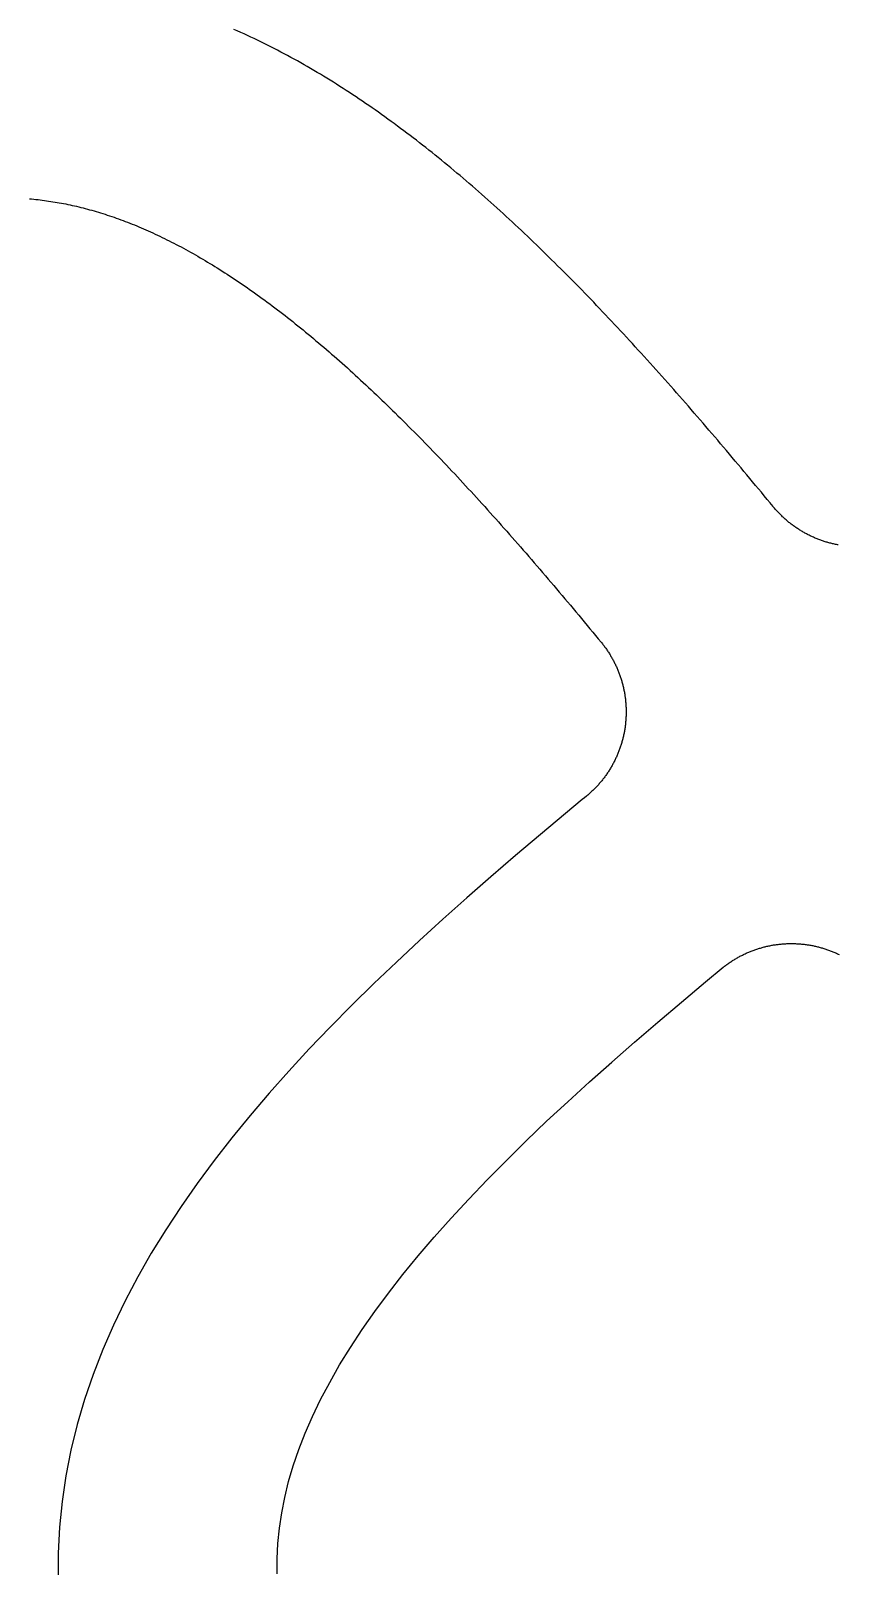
# Model space of a CAD drawing. Header units: millimetres. Extents: x 0 to 12, y 0 to 22.
# Drawn here: x 3.05 to 4.525, y 11 to 13.805 of the extents above; entities that cross this region are included whole.
import ezdxf

# ---------------------------------------------------------------- set-up
doc = ezdxf.new("R2010")
doc.units = ezdxf.units.MM
doc.layers.add('CUT_HOLE', color=3, linetype='Continuous')

msp = doc.modelspace()

# ---------------------------------------------------------------- linework, layer by layer
at = {"layer": 'CUT_HOLE'}
for points in [[(4.525, 12.8657), (4.5233, 12.866), (4.5216, 12.8663), (4.5199, 12.8667), (4.5182, 12.867), (4.5164, 12.8674), (4.5147, 12.8678), (4.513, 12.8682), (4.5113, 12.8687), (4.5096, 12.8691), (4.5079, 12.8696), (4.5062, 12.87), (4.5045, 12.8705), (4.5029, 12.871), (4.5012, 12.8715), (4.4995, 12.8721), (4.4978, 12.8726), (4.4962, 12.8732), (4.4945, 12.8737), (4.4929, 12.8743), (4.4912, 12.8749), (4.4896, 12.8755), (4.4879, 12.8762), (4.4863, 12.8768), (4.4847, 12.8775), (4.4831, 12.8782), (4.4814, 12.8789), (4.4798, 12.8796), (4.4782, 12.8803), (4.4766, 12.881), (4.475, 12.8818), (4.4735, 12.8825), (4.4719, 12.8833), (4.4703, 12.8841), (4.4687, 12.8849), (4.4672, 12.8857), (4.4656, 12.8865), (4.4641, 12.8874), (4.4626, 12.8882), (4.461, 12.8891), (4.4595, 12.89), (4.458, 12.8909), (4.4565, 12.8918), (4.455, 12.8927), (4.4535, 12.8936), (4.4521, 12.8946), (4.4506, 12.8955), (4.4491, 12.8965), (4.4477, 12.8975), (4.4462, 12.8985), (4.4448, 12.8995), (4.4434, 12.9005), (4.4419, 12.9016), (4.4405, 12.9026), (4.4391, 12.9037), (4.4378, 12.9048), (4.4364, 12.9058), (4.435, 12.9069), (4.4336, 12.908), (4.4323, 12.9092), (4.4309, 12.9103), (4.4296, 12.9114), (4.4283, 12.9126), (4.427, 12.9138), (4.4257, 12.915), (4.4244, 12.9161), (4.4231, 12.9173), (4.4218, 12.9186), (4.4206, 12.9198), (4.4193, 12.921), (4.4181, 12.9223), (4.4169, 12.9235), (4.4157, 12.9248), (4.4145, 12.9261), (4.4133, 12.9274), (4.4121, 12.9287), (4.4109, 12.93), (4.4098, 12.9313), (4.4086, 12.9326), (4.4075, 12.934), (4.4064, 12.9353), (4.4064, 12.9353), (4.4064, 12.9353), (4.4064, 12.9353), (4.4063, 12.9354), (4.4063, 12.9354), (4.4063, 12.9354), (4.4063, 12.9354), (4.4063, 12.9354), (4.4063, 12.9354), (4.4063, 12.9354), (4.4063, 12.9355), (4.4062, 12.9355), (4.4062, 12.9355), (4.4062, 12.9355), (4.4062, 12.9355), (4.4062, 12.9355), (4.4062, 12.9355), (4.4062, 12.9356), (4.4062, 12.9356), (4.4061, 12.9356), (4.4061, 12.9356), (4.4061, 12.9356), (4.4061, 12.9356), (4.4061, 12.9357), (4.4061, 12.9357), (4.4061, 12.9357), (4.4061, 12.9357), (4.406, 12.9357), (4.406, 12.9357), (4.406, 12.9357), (4.406, 12.9358), (4.406, 12.9358), (4.406, 12.9358), (4.406, 12.9358), (4.406, 12.9358), (4.4059, 12.9358), (4.4059, 12.9358), (4.4059, 12.9359), (4.4059, 12.9359), (4.4059, 12.9359), (4.4059, 12.9359), (4.4059, 12.9359), (4.4059, 12.9359), (4.4058, 12.936), (4.4058, 12.936), (4.4058, 12.936), (4.4058, 12.936), (4.4058, 12.936), (4.4058, 12.936), (4.4058, 12.936), (4.4058, 12.9361), (4.4057, 12.9361), (4.4057, 12.9361), (4.4057, 12.9361), (4.4057, 12.9361), (4.4057, 12.9361), (4.4057, 12.9361), (4.4057, 12.9362), (4.4057, 12.9362), (4.4056, 12.9362), (4.4056, 12.9362), (4.4056, 12.9362), (4.4056, 12.9362), (4.4056, 12.9363), (4.4056, 12.9363), (4.4056, 12.9363), (4.4056, 12.9363), (4.4055, 12.9363), (4.4055, 12.9363), (4.4055, 12.9363), (4.4055, 12.9364), (4.4055, 12.9364), (4.4055, 12.9364), (4.4055, 12.9364), (4.4055, 12.9364), (4.4054, 12.9364), (4.4054, 12.9364), (4.4054, 12.9365), (4.4054, 12.9365), (4.4054, 12.9365), (4.4054, 12.9365), (4.4054, 12.9365), (4.4054, 12.9365), (4.4053, 12.9366), (4.4053, 12.9366), (4.4053, 12.9366), (4.4053, 12.9366), (4.4053, 12.9366), (4.4053, 12.9366), (4.4053, 12.9366), (4.4053, 12.9367), (4.4053, 12.9367), (4.4052, 12.9367), (4.4052, 12.9367), (4.4052, 12.9367), (4.4052, 12.9367), (4.4052, 12.9367), (4.4052, 12.9368), (4.4052, 12.9368), (4.4052, 12.9368), (4.4051, 12.9368), (4.4051, 12.9368), (4.4051, 12.9368), (4.4051, 12.9369), (4.4051, 12.9369), (4.4051, 12.9369), (4.4051, 12.9369), (4.4051, 12.9369), (4.405, 12.9369), (4.405, 12.9369), (4.405, 12.937), (4.405, 12.937), (4.405, 12.937), (4.405, 12.937), (4.405, 12.937), (4.405, 12.937), (4.4049, 12.9371), (4.4049, 12.9371), (4.4049, 12.9371), (4.4049, 12.9371), (4.4049, 12.9371), (4.4049, 12.9371), (4.4049, 12.9371), (4.4049, 12.9372), (4.4048, 12.9372), (4.4048, 12.9372), (4.4048, 12.9372), (4.4048, 12.9372), (4.4048, 12.9372), (4.4048, 12.9372), (4.4048, 12.9373), (4.4048, 12.9373), (4.4047, 12.9373), (4.4047, 12.9373), (4.4047, 12.9373), (4.4047, 12.9373), (4.4047, 12.9374), (4.4047, 12.9374), (4.4047, 12.9374), (4.4047, 12.9374), (4.4046, 12.9374), (4.4046, 12.9374), (4.4046, 12.9374), (4.4046, 12.9375), (4.4046, 12.9375), (4.4046, 12.9375), (4.4046, 12.9375), (4.4046, 12.9375), (4.4045, 12.9375), (4.4045, 12.9375), (4.4045, 12.9376), (4.4045, 12.9376), (4.4045, 12.9376), (4.4045, 12.9376), (4.4045, 12.9376), (4.4045, 12.9376), (4.4044, 12.9377), (4.4044, 12.9377), (4.4044, 12.9377), (4.4044, 12.9377), (4.4044, 12.9377), (4.4044, 12.9377), (4.4044, 12.9377), (4.4044, 12.9378), (4.4043, 12.9378), (4.4043, 12.9378), (4.4043, 12.9378), (4.4043, 12.9378), (4.4043, 12.9378), (4.4043, 12.9378), (4.4043, 12.9379), (4.4043, 12.9379), (4.4042, 12.9379), (4.4042, 12.9379), (4.4042, 12.9379), (4.4042, 12.9379), (4.4042, 12.938), (4.4042, 12.938), (4.4042, 12.938), (4.4042, 12.938), (4.4041, 12.938), (4.4041, 12.938), (4.4041, 12.938), (4.4041, 12.9381), (4.4041, 12.9381), (4.4041, 12.9381), (4.4041, 12.9381), (4.4041, 12.9381), (4.404, 12.9381), (4.404, 12.9381), (4.404, 12.9382), (4.404, 12.9382), (4.404, 12.9382), (4.404, 12.9382), (4.404, 12.9382), (4.404, 12.9382), (4.404, 12.9383), (4.4039, 12.9383), (4.4039, 12.9383), (4.4039, 12.9383), (4.4039, 12.9383), (4.4039, 12.9383), (4.4039, 12.9383), (4.4039, 12.9384), (4.4039, 12.9384), (4.4038, 12.9384), (4.4038, 12.9384), (4.4038, 12.9384), (4.4038, 12.9384), (4.4038, 12.9384), (4.4038, 12.9385), (4.4038, 12.9385), (4.4038, 12.9385), (4.4037, 12.9385), (4.4037, 12.9385), (4.4037, 12.9385), (4.4037, 12.9386), (4.4037, 12.9386), (4.4037, 12.9386), (4.4037, 12.9386), (4.4037, 12.9386), (4.4036, 12.9386), (4.4036, 12.9386), (4.4036, 12.9387), (4.4036, 12.9387), (4.4036, 12.9387), (4.4036, 12.9387), (4.4036, 12.9387), (4.4036, 12.9387), (4.4035, 12.9387), (4.4035, 12.9388), (4.4035, 12.9388), (4.4035, 12.9388), (4.4035, 12.9388), (4.4035, 12.9388), (4.4035, 12.9388), (4.4035, 12.9389), (4.4034, 12.9389), (4.4034, 12.9389), (4.4034, 12.9389), (4.4034, 12.9389), (4.4034, 12.9389), (4.4034, 12.9389), (4.4034, 12.939), (4.4034, 12.939), (4.4033, 12.939), (4.4033, 12.939), (4.4033, 12.939), (4.4033, 12.939), (4.4033, 12.9391), (4.4033, 12.9391), (4.4033, 12.9391), (4.4033, 12.9391), (4.4032, 12.9391), (4.4032, 12.9391), (4.4032, 12.9391), (4.4032, 12.9392), (4.4032, 12.9392), (4.4032, 12.9392), (4.4032, 12.9392), (4.4032, 12.9392), (4.4031, 12.9392), (4.4031, 12.9392), (4.4031, 12.9393), (4.4031, 12.9393), (4.4031, 12.9393), (4.4031, 12.9393), (4.4031, 12.9393), (4.4031, 12.9393), (4.403, 12.9394), (4.403, 12.9394), (4.403, 12.9394), (4.403, 12.9394), (4.403, 12.9394), (4.403, 12.9394), (4.403, 12.9394), (4.403, 12.9395), (4.4029, 12.9395), (4.4029, 12.9395), (4.4029, 12.9395), (4.4029, 12.9395), (4.4029, 12.9395), (4.4029, 12.9395), (4.4029, 12.9396), (4.4029, 12.9396), (4.4028, 12.9396), (4.4028, 12.9396), (4.4028, 12.9396), (4.4028, 12.9396), (4.4028, 12.9397), (4.4028, 12.9397), (4.4028, 12.9397), (4.4028, 12.9397), (4.4027, 12.9397), (4.4027, 12.9397), (4.4027, 12.9397), (4.4027, 12.9398), (4.4027, 12.9398), (4.4027, 12.9398), (4.4027, 12.9398), (4.4027, 12.9398), (4.4026, 12.9398), (4.4026, 12.9398), (4.4026, 12.9399), (4.4026, 12.9399), (4.4026, 12.9399), (4.4026, 12.9399), (4.4026, 12.9399), (4.4026, 12.9399), (4.4026, 12.94), (4.4025, 12.94), (4.4025, 12.94), (4.4025, 12.94), (4.4025, 12.94), (4.4025, 12.94), (4.4025, 12.94), (4.4025, 12.9401), (4.4025, 12.9401), (4.4024, 12.9401), (4.4024, 12.9401), (4.4024, 12.9401), (4.4024, 12.9401), (4.4024, 12.9401), (4.4024, 12.9402), (4.4024, 12.9402), (4.4024, 12.9402), (4.4023, 12.9402), (4.4023, 12.9402), (4.4023, 12.9402), (4.4023, 12.9403), (4.4023, 12.9403), (4.4023, 12.9403), (4.4023, 12.9403), (4.4023, 12.9403), (4.4022, 12.9403), (4.4022, 12.9403), (4.4022, 12.9404), (4.4022, 12.9404), (4.4022, 12.9404), (4.4022, 12.9404), (4.4022, 12.9404), (4.4022, 12.9404), (4.4021, 12.9404), (4.4021, 12.9405), (4.4021, 12.9405), (4.4021, 12.9405), (4.4021, 12.9405), (4.4021, 12.9405), (4.4021, 12.9405), (4.4021, 12.9406), (4.402, 12.9406), (4.402, 12.9406), (4.402, 12.9406), (4.402, 12.9406), (4.402, 12.9406), (4.402, 12.9406), (4.402, 12.9407), (4.402, 12.9407), (4.4019, 12.9407), (4.4019, 12.9407), (4.4019, 12.9407), (4.4019, 12.9407), (4.4019, 12.9407), (4.4019, 12.9408), (4.4019, 12.9408), (4.4019, 12.9408), (4.4018, 12.9408), (4.4018, 12.9408), (4.4018, 12.9408), (4.4018, 12.9409), (4.4018, 12.9409), (4.4018, 12.9409), (4.4018, 12.9409), (4.4018, 12.9409), (4.4017, 12.9409), (4.4017, 12.9409), (4.4017, 12.941), (4.4017, 12.941), (4.4017, 12.941), (4.4017, 12.941), (4.4017, 12.941), (4.4017, 12.941), (4.4016, 12.941), (4.4016, 12.9411), (4.4016, 12.9411), (4.4016, 12.9411), (4.4016, 12.9411), (4.4016, 12.9411), (4.4016, 12.9411), (4.4016, 12.9412), (4.4015, 12.9412), (4.4015, 12.9412), (4.4015, 12.9412), (4.4015, 12.9412), (4.4015, 12.9412), (4.4015, 12.9412), (4.4015, 12.9413), (4.4015, 12.9413), (4.4014, 12.9413), (4.4014, 12.9413), (4.4014, 12.9413), (4.4014, 12.9413), (4.4014, 12.9413), (4.4014, 12.9414), (4.4014, 12.9414), (4.4014, 12.9414), (4.4013, 12.9414), (4.4013, 12.9414), (4.4013, 12.9414), (4.4013, 12.9415), (4.4013, 12.9415), (4.4013, 12.9415), (4.4013, 12.9415), (4.4013, 12.9415), (4.4012, 12.9415), (4.4012, 12.9415), (4.4012, 12.9416), (4.4012, 12.9416), (4.4012, 12.9416), (4.4012, 12.9416), (4.4012, 12.9416), (4.4012, 12.9416), (4.4012, 12.9417), (4.4011, 12.9417), (4.4011, 12.9417), (4.4011, 12.9417), (4.4011, 12.9417), (4.4011, 12.9417), (4.4011, 12.9417), (4.4011, 12.9418), (4.4011, 12.9418), (4.401, 12.9418), (4.401, 12.9418), (4.401, 12.9418), (4.401, 12.9418), (4.401, 12.9418), (4.401, 12.9419), (4.401, 12.9419), (4.401, 12.9419), (4.4009, 12.9419), (4.4009, 12.9419), (4.4009, 12.9419), (4.4009, 12.942), (4.4009, 12.942), (4.4009, 12.942), (4.4009, 12.942), (4.4009, 12.942), (4.4008, 12.942), (4.4008, 12.942), (4.4008, 12.9421), (4.4008, 12.9421), (4.4008, 12.9421), (4.4008, 12.9421), (4.4008, 12.9421), (4.4008, 12.9421), (4.4007, 12.9421), (4.4007, 12.9422), (4.4007, 12.9422), (4.4007, 12.9422), (4.4007, 12.9422), (4.4007, 12.9422), (4.4007, 12.9422), (4.4007, 12.9423), (4.4006, 12.9423), (4.4006, 12.9423), (4.4006, 12.9423), (4.4006, 12.9423), (4.4006, 12.9423), (4.4006, 12.9423), (4.4006, 12.9424), (4.4006, 12.9424), (4.4005, 12.9424), (4.4005, 12.9424), (4.4005, 12.9424), (4.4005, 12.9424), (4.4005, 12.9424), (4.4005, 12.9425), (4.4005, 12.9425), (4.4005, 12.9425), (4.4004, 12.9425), (4.4004, 12.9425), (4.4004, 12.9425), (4.4004, 12.9425), (4.4004, 12.9425), (4.3951, 12.9489), (4.3898, 12.9553), (4.3845, 12.9618), (4.3792, 12.9681), (4.3739, 12.9745), (4.3686, 12.9809), (4.3633, 12.9873), (4.358, 12.9937), (4.3527, 13), (4.3474, 13.0064), (4.342, 13.0127), (4.3367, 13.019), (4.3314, 13.0253), (4.3261, 13.0316), (4.3208, 13.038), (4.3154, 13.0442), (4.3101, 13.0505), (4.3048, 13.0568), (4.2994, 13.0631), (4.2941, 13.0693), (4.2887, 13.0755), (4.2834, 13.0818), (4.278, 13.088), (4.2727, 13.0942), (4.2673, 13.1004), (4.262, 13.1066), (4.2566, 13.1128), (4.2513, 13.1189), (4.2459, 13.1251), (4.2405, 13.1312), (4.2352, 13.1373), (4.2298, 13.1434), (4.2244, 13.1495), (4.2191, 13.1556), (4.2137, 13.1617), (4.2083, 13.1678), (4.2029, 13.1738), (4.1975, 13.1798), (4.1921, 13.1859), (4.1868, 13.1919), (4.1814, 13.1979), (4.176, 13.2038), (4.1706, 13.2098), (4.1652, 13.2158), (4.1597, 13.2217), (4.1543, 13.2276), (4.1489, 13.2335), (4.1435, 13.2394), (4.1381, 13.2453), (4.1327, 13.2511), (4.1272, 13.257), (4.1218, 13.2628), (4.1164, 13.2686), (4.1109, 13.2744), (4.1055, 13.2802), (4.1001, 13.286), (4.0946, 13.2917), (4.0892, 13.2974), (4.0837, 13.3032), (4.0783, 13.3089), (4.0728, 13.3145), (4.0673, 13.3202), (4.0619, 13.3258), (4.0564, 13.3315), (4.0509, 13.3371), (4.0455, 13.3427), (4.04, 13.3482), (4.0345, 13.3538), (4.029, 13.3593), (4.0235, 13.3648), (4.018, 13.3703), (4.0125, 13.3758), (4.007, 13.3813), (4.0015, 13.3867), (3.996, 13.3921), (3.9905, 13.3975), (3.985, 13.4029), (3.9794, 13.4083), (3.9739, 13.4136), (3.9684, 13.419), (3.9628, 13.4243), (3.9573, 13.4295), (3.9518, 13.4348), (3.9462, 13.44), (3.9406, 13.4453), (3.9351, 13.4505), (3.9295, 13.4556), (3.924, 13.4608), (3.9184, 13.4659), (3.9128, 13.471), (3.9072, 13.4761), (3.9016, 13.4812), (3.896, 13.4862), (3.8904, 13.4913), (3.8848, 13.4963), (3.8792, 13.5012), (3.8736, 13.5062), (3.868, 13.5111), (3.8624, 13.516), (3.8567, 13.5209), (3.8511, 13.5258), (3.8455, 13.5306), (3.8398, 13.5355), (3.8342, 13.5403), (3.8285, 13.545), (3.8229, 13.5498), (3.8172, 13.5545), (3.8115, 13.5592), (3.8058, 13.5639), (3.8001, 13.5685), (3.7945, 13.5731), (3.7888, 13.5777), (3.7831, 13.5823), (3.7773, 13.5868), (3.7716, 13.5914), (3.7659, 13.5959), (3.7602, 13.6003), (3.7544, 13.6048), (3.7487, 13.6092), (3.7429, 13.6136), (3.7372, 13.618), (3.7314, 13.6223), (3.7257, 13.6266), (3.7199, 13.6309), (3.7141, 13.6352), (3.7083, 13.6394), (3.7025, 13.6436), (3.6967, 13.6478), (3.6909, 13.6519), (3.6851, 13.6561), (3.6793, 13.6602), (3.6734, 13.6642), (3.6676, 13.6683), (3.6618, 13.6723), (3.6559, 13.6763), (3.65, 13.6802), (3.6442, 13.6841), (3.6383, 13.688), (3.6324, 13.6919), (3.6265, 13.6957), (3.6206, 13.6995), (3.6147, 13.7033), (3.6088, 13.7071), (3.6029, 13.7108), (3.5969, 13.7145), (3.591, 13.7181), (3.585, 13.7218), (3.5791, 13.7254), (3.5731, 13.7289), (3.5672, 13.7325), (3.5612, 13.736), (3.5552, 13.7394), (3.5492, 13.7429), (3.5432, 13.7463), (3.5372, 13.7497), (3.5311, 13.753), (3.5251, 13.7563), (3.5191, 13.7596), (3.513, 13.7629), (3.507, 13.7661), (3.5009, 13.7692), (3.4948, 13.7724), (3.4887, 13.7755), (3.4826, 13.7786), (3.4765, 13.7816), (3.4704, 13.7847), (3.4643, 13.7876), (3.4582, 13.7906), (3.452, 13.7935), (3.4459, 13.7964), (3.4397, 13.7992), (3.4336, 13.802), (3.4274, 13.8048), (3.4212, 13.8075)], [(3.048, 13.4979), (3.0518, 13.4976), (3.0557, 13.4972), (3.0596, 13.4968), (3.0634, 13.4964), (3.0673, 13.496), (3.0712, 13.4955), (3.075, 13.495), (3.0789, 13.4945), (3.0828, 13.4939), (3.0867, 13.4933), (3.0906, 13.4927), (3.0945, 13.4921), (3.0984, 13.4914), (3.1023, 13.4907), (3.1062, 13.49), (3.1101, 13.4892), (3.1141, 13.4885), (3.118, 13.4877), (3.1219, 13.4868), (3.1259, 13.486), (3.1298, 13.4851), (3.1338, 13.4842), (3.1377, 13.4832), (3.1417, 13.4822), (3.1457, 13.4812), (3.1497, 13.4802), (3.1537, 13.4792), (3.1577, 13.4781), (3.1617, 13.4769), (3.1657, 13.4758), (3.1697, 13.4746), (3.1738, 13.4734), (3.1778, 13.4722), (3.1819, 13.4709), (3.1859, 13.4696), (3.19, 13.4683), (3.1941, 13.467), (3.1981, 13.4656), (3.2022, 13.4642), (3.2063, 13.4627), (3.2104, 13.4613), (3.2145, 13.4598), (3.2187, 13.4582), (3.2228, 13.4567), (3.2269, 13.4551), (3.2311, 13.4535), (3.2353, 13.4518), (3.2394, 13.4501), (3.2436, 13.4484), (3.2478, 13.4467), (3.252, 13.4449), (3.2562, 13.4431), (3.2604, 13.4413), (3.2646, 13.4394), (3.2689, 13.4375), (3.2731, 13.4356), (3.2773, 13.4336), (3.2816, 13.4316), (3.2859, 13.4296), (3.2902, 13.4275), (3.2944, 13.4254), (3.2987, 13.4233), (3.303, 13.4212), (3.3073, 13.419), (3.3117, 13.4168), (3.316, 13.4145), (3.3203, 13.4123), (3.3247, 13.41), (3.329, 13.4076), (3.3334, 13.4053), (3.3378, 13.4029), (3.3422, 13.4004), (3.3466, 13.398), (3.3509, 13.3955), (3.3554, 13.3929), (3.3598, 13.3904), (3.3642, 13.3878), (3.3686, 13.3852), (3.3731, 13.3825), (3.3775, 13.3798), (3.382, 13.3771), (3.3864, 13.3743), (3.3909, 13.3716), (3.3954, 13.3687), (3.3999, 13.3659), (3.4044, 13.363), (3.4089, 13.3601), (3.4134, 13.3572), (3.4179, 13.3542), (3.4225, 13.3512), (3.427, 13.3482), (3.4315, 13.3451), (3.4361, 13.342), (3.4407, 13.3389), (3.4452, 13.3357), (3.4498, 13.3325), (3.4544, 13.3293), (3.459, 13.326), (3.4636, 13.3228), (3.4682, 13.3194), (3.4728, 13.3161), (3.4774, 13.3127), (3.482, 13.3093), (3.4867, 13.3059), (3.4913, 13.3024), (3.4959, 13.2989), (3.5006, 13.2954), (3.5052, 13.2918), (3.5099, 13.2882), (3.5146, 13.2846), (3.5193, 13.281), (3.5239, 13.2773), (3.5286, 13.2736), (3.5333, 13.2698), (3.538, 13.2661), (3.5427, 13.2623), (3.5475, 13.2584), (3.5522, 13.2546), (3.5569, 13.2507), (3.5616, 13.2468), (3.5664, 13.2428), (3.5711, 13.2388), (3.5759, 13.2348), (3.5806, 13.2308), (3.5854, 13.2267), (3.5901, 13.2226), (3.5949, 13.2185), (3.5997, 13.2144), (3.6045, 13.2102), (3.6093, 13.206), (3.6141, 13.2018), (3.6189, 13.1975), (3.6237, 13.1932), (3.6285, 13.1889), (3.6333, 13.1846), (3.6381, 13.1802), (3.6429, 13.1758), (3.6477, 13.1714), (3.6526, 13.1669), (3.6574, 13.1624), (3.6623, 13.1579), (3.6671, 13.1534), (3.672, 13.1488), (3.6768, 13.1443), (3.6817, 13.1397), (3.6865, 13.135), (3.6914, 13.1304), (3.6963, 13.1257), (3.7012, 13.121), (3.706, 13.1162), (3.7109, 13.1115), (3.7158, 13.1067), (3.7207, 13.1018), (3.7256, 13.097), (3.7305, 13.0921), (3.7354, 13.0873), (3.7403, 13.0823), (3.7452, 13.0774), (3.7502, 13.0725), (3.7551, 13.0675), (3.76, 13.0625), (3.7649, 13.0574), (3.7699, 13.0524), (3.7748, 13.0473), (3.7797, 13.0422), (3.7847, 13.0371), (3.7896, 13.0319), (3.7946, 13.0268), (3.7995, 13.0216), (3.8045, 13.0163), (3.8095, 13.0111), (3.8144, 13.0058), (3.8194, 13.0006), (3.8244, 12.9953), (3.8293, 12.9899), (3.8343, 12.9846), (3.8393, 12.9792), (3.8443, 12.9738), (3.8493, 12.9684), (3.8543, 12.963), (3.8593, 12.9576), (3.8643, 12.9521), (3.8692, 12.9466), (3.8743, 12.9411), (3.8793, 12.9356), (3.8843, 12.93), (3.8893, 12.9245), (3.8943, 12.9189), (3.8993, 12.9133), (3.9043, 12.9076), (3.9094, 12.902), (3.9144, 12.8963), (3.9194, 12.8907), (3.9244, 12.885), (3.9295, 12.8793), (3.9345, 12.8735), (3.9395, 12.8678), (3.9446, 12.862), (3.9496, 12.8562), (3.9547, 12.8504), (3.9597, 12.8446), (3.9648, 12.8388), (3.9698, 12.8329), (3.9749, 12.827), (3.9799, 12.8212), (3.985, 12.8153), (3.9901, 12.8093), (3.9951, 12.8034), (4.0002, 12.7975), (4.0053, 12.7915), (4.0104, 12.7855), (4.0154, 12.7795), (4.0205, 12.7735), (4.0256, 12.7675), (4.0307, 12.7615), (4.0358, 12.7554), (4.0408, 12.7494), (4.0459, 12.7433), (4.051, 12.7372), (4.0561, 12.7311), (4.0612, 12.725), (4.0663, 12.7188), (4.0714, 12.7127), (4.0765, 12.7066), (4.0816, 12.7004), (4.0867, 12.6942), (4.0918, 12.688), (4.093, 12.6867), (4.0941, 12.6853), (4.0951, 12.6839), (4.0962, 12.6825), (4.0973, 12.6811), (4.0983, 12.6797), (4.0994, 12.6783), (4.1004, 12.6769), (4.1014, 12.6754), (4.1024, 12.674), (4.1034, 12.6725), (4.1044, 12.6711), (4.1053, 12.6696), (4.1063, 12.6681), (4.1072, 12.6667), (4.1081, 12.6652), (4.1091, 12.6637), (4.1099, 12.6621), (4.1108, 12.6606), (4.1117, 12.6591), (4.1126, 12.6576), (4.1134, 12.656), (4.1142, 12.6545), (4.115, 12.6529), (4.1158, 12.6514), (4.1166, 12.6498), (4.1174, 12.6482), (4.1182, 12.6466), (4.1189, 12.645), (4.1197, 12.6435), (4.1204, 12.6419), (4.1211, 12.6402), (4.1218, 12.6386), (4.1224, 12.637), (4.1231, 12.6354), (4.1238, 12.6338), (4.1244, 12.6321), (4.125, 12.6305), (4.1256, 12.6288), (4.1262, 12.6272), (4.1268, 12.6255), (4.1273, 12.6238), (4.1279, 12.6222), (4.1284, 12.6205), (4.1289, 12.6188), (4.1294, 12.6171), (4.1299, 12.6155), (4.1304, 12.6138), (4.1309, 12.6121), (4.1313, 12.6104), (4.1317, 12.6087), (4.1321, 12.607), (4.1325, 12.6052), (4.1329, 12.6035), (4.1333, 12.6018), (4.1336, 12.6001), (4.134, 12.5984), (4.1343, 12.5966), (4.1346, 12.5949), (4.1349, 12.5932), (4.1352, 12.5915), (4.1354, 12.5897), (4.1357, 12.588), (4.1359, 12.5862), (4.1361, 12.5845), (4.1363, 12.5828), (4.1365, 12.581), (4.1367, 12.5793), (4.1368, 12.5775), (4.137, 12.5758), (4.1371, 12.574), (4.1372, 12.5723), (4.1373, 12.5705), (4.1374, 12.5687), (4.1375, 12.567), (4.1375, 12.5652), (4.1375, 12.5635), (4.1375, 12.5617), (4.1375, 12.56), (4.1375, 12.5582), (4.1375, 12.5565), (4.1375, 12.5547), (4.1374, 12.5529), (4.1373, 12.5512), (4.1372, 12.5494), (4.1371, 12.5477), (4.137, 12.5459), (4.1369, 12.5442), (4.1367, 12.5424), (4.1365, 12.5407), (4.1364, 12.5389), (4.1362, 12.5372), (4.1359, 12.5355), (4.1357, 12.5337), (4.1355, 12.532), (4.1352, 12.5302), (4.1349, 12.5285), (4.1346, 12.5268), (4.1343, 12.525), (4.134, 12.5233), (4.1337, 12.5216), (4.1333, 12.5199), (4.133, 12.5182), (4.1326, 12.5164), (4.1322, 12.5147), (4.1318, 12.513), (4.1313, 12.5113), (4.1309, 12.5096), (4.1304, 12.5079), (4.13, 12.5062), (4.1295, 12.5045), (4.129, 12.5029), (4.1285, 12.5012), (4.1279, 12.4995), (4.1274, 12.4978), (4.1268, 12.4962), (4.1263, 12.4945), (4.1257, 12.4929), (4.1251, 12.4912), (4.1245, 12.4896), (4.1238, 12.4879), (4.1232, 12.4863), (4.1225, 12.4847), (4.1218, 12.4831), (4.1211, 12.4814), (4.1204, 12.4798), (4.1197, 12.4782), (4.119, 12.4766), (4.1182, 12.475), (4.1175, 12.4735), (4.1167, 12.4719), (4.1159, 12.4703), (4.1151, 12.4687), (4.1143, 12.4672), (4.1135, 12.4656), (4.1126, 12.4641), (4.1118, 12.4626), (4.1109, 12.461), (4.11, 12.4595), (4.1091, 12.458), (4.1082, 12.4565), (4.1073, 12.455), (4.1064, 12.4535), (4.1054, 12.4521), (4.1045, 12.4506), (4.1035, 12.4491), (4.1025, 12.4477), (4.1015, 12.4462), (4.1005, 12.4448), (4.0995, 12.4434), (4.0984, 12.4419), (4.0974, 12.4405), (4.0963, 12.4391), (4.0952, 12.4378), (4.0942, 12.4364), (4.0931, 12.435), (4.092, 12.4336), (4.0908, 12.4323), (4.0897, 12.4309), (4.0886, 12.4296), (4.0874, 12.4283), (4.0862, 12.427), (4.085, 12.4257), (4.0839, 12.4244), (4.0827, 12.4231), (4.0814, 12.4218), (4.0802, 12.4206), (4.079, 12.4193), (4.0777, 12.4181), (4.0765, 12.4169), (4.0752, 12.4157), (4.0739, 12.4145), (4.0726, 12.4133), (4.0713, 12.4121), (4.07, 12.4109), (4.0687, 12.4098), (4.0674, 12.4086), (4.066, 12.4075), (4.0647, 12.4064), (4.0647, 12.4063), (4.062, 12.4041), (4.0616, 12.4038), (4.0575, 12.4004), (4.0575, 12.4004), (4.0269, 12.3751), (3.981, 12.3367), (3.9356, 12.2982), (3.8907, 12.2596), (3.8464, 12.2209), (3.8028, 12.182), (3.76, 12.1429), (3.7179, 12.1037), (3.6767, 12.0643), (3.6364, 12.0248), (3.5971, 11.985), (3.5588, 11.945), (3.5216, 11.9047), (3.4856, 11.8643), (3.4508, 11.8235), (3.4172, 11.7824), (3.3849, 11.741), (3.3541, 11.6993), (3.3246, 11.6572), (3.2967, 11.6147), (3.2703, 11.5718), (3.2455, 11.5285), (3.2224, 11.4847), (3.2011, 11.4404), (3.1816, 11.3957), (3.164, 11.3505), (3.1484, 11.3049), (3.1349, 11.2588), (3.1235, 11.2123), (3.1143, 11.1655), (3.1073, 11.1184), (3.1026, 11.0712), (3.1003, 11.0237), (3.1003, 10.9763)], [(3.5002, 10.9862), (3.5002, 11.0138), (3.5015, 11.0416), (3.5043, 11.0694), (3.5085, 11.0975), (3.514, 11.1259), (3.5211, 11.1546), (3.5296, 11.1837), (3.5397, 11.2132), (3.5514, 11.2431), (3.5647, 11.2736), (3.5795, 11.3045), (3.5961, 11.3358), (3.6143, 11.3677), (3.6341, 11.3999), (3.6556, 11.4326), (3.6787, 11.4656), (3.7034, 11.499), (3.7298, 11.5328), (3.7576, 11.5669), (3.787, 11.6013), (3.8179, 11.636), (3.8501, 11.6709), (3.8838, 11.706), (3.9188, 11.7414), (3.955, 11.777), (3.9924, 11.8128), (4.031, 11.8487), (4.0706, 11.8848), (4.1112, 11.9211), (4.1528, 11.9575), (4.1953, 11.994), (4.2385, 12.0307), (4.2825, 12.0675), (4.3147, 12.0941), (4.3161, 12.0951), (4.3175, 12.0962), (4.3189, 12.0973), (4.3203, 12.0983), (4.3217, 12.0994), (4.3231, 12.1004), (4.3246, 12.1014), (4.326, 12.1024), (4.3275, 12.1034), (4.3289, 12.1044), (4.3304, 12.1053), (4.3319, 12.1063), (4.3333, 12.1072), (4.3348, 12.1081), (4.3363, 12.1091), (4.3379, 12.1099), (4.3394, 12.1108), (4.3409, 12.1117), (4.3424, 12.1126), (4.344, 12.1134), (4.3455, 12.1142), (4.3471, 12.115), (4.3486, 12.1158), (4.3502, 12.1166), (4.3518, 12.1174), (4.3534, 12.1182), (4.355, 12.1189), (4.3565, 12.1197), (4.3581, 12.1204), (4.3598, 12.1211), (4.3614, 12.1218), (4.363, 12.1224), (4.3646, 12.1231), (4.3662, 12.1238), (4.3679, 12.1244), (4.3695, 12.125), (4.3712, 12.1256), (4.3728, 12.1262), (4.3745, 12.1268), (4.3762, 12.1273), (4.3778, 12.1279), (4.3795, 12.1284), (4.3812, 12.1289), (4.3829, 12.1294), (4.3845, 12.1299), (4.3862, 12.1304), (4.3879, 12.1309), (4.3896, 12.1313), (4.3913, 12.1317), (4.393, 12.1321), (4.3948, 12.1325), (4.3965, 12.1329), (4.3982, 12.1333), (4.3999, 12.1336), (4.4016, 12.134), (4.4034, 12.1343), (4.4051, 12.1346), (4.4068, 12.1349), (4.4085, 12.1352), (4.4103, 12.1354), (4.412, 12.1357), (4.4138, 12.1359), (4.4155, 12.1361), (4.4172, 12.1363), (4.419, 12.1365), (4.4207, 12.1367), (4.4225, 12.1368), (4.4242, 12.137), (4.426, 12.1371), (4.4277, 12.1372), (4.4295, 12.1373), (4.4313, 12.1374), (4.433, 12.1375), (4.4348, 12.1375), (4.4365, 12.1375), (4.4383, 12.1375), (4.44, 12.1375), (4.4418, 12.1375), (4.4435, 12.1375), (4.4453, 12.1375), (4.4471, 12.1374), (4.4488, 12.1373), (4.4506, 12.1372), (4.4523, 12.1371), (4.4541, 12.137), (4.4558, 12.1369), (4.4576, 12.1367), (4.4593, 12.1365), (4.4611, 12.1364), (4.4628, 12.1362), (4.4645, 12.1359), (4.4663, 12.1357), (4.468, 12.1355), (4.4698, 12.1352), (4.4715, 12.1349), (4.4732, 12.1346), (4.475, 12.1343), (4.4767, 12.134), (4.4784, 12.1337), (4.4801, 12.1333), (4.4818, 12.133), (4.4836, 12.1326), (4.4853, 12.1322), (4.487, 12.1318), (4.4887, 12.1313), (4.4904, 12.1309), (4.4921, 12.1304), (4.4938, 12.13), (4.4955, 12.1295), (4.4971, 12.129), (4.4988, 12.1285), (4.5005, 12.1279), (4.5022, 12.1274), (4.5038, 12.1268), (4.5055, 12.1263), (4.5071, 12.1257), (4.5088, 12.1251), (4.5104, 12.1245), (4.5121, 12.1238), (4.5137, 12.1232), (4.5153, 12.1225), (4.5169, 12.1218), (4.5186, 12.1211), (4.5202, 12.1204), (4.5218, 12.1197), (4.5234, 12.119), (4.525, 12.1182), (4.5265, 12.1175)]]:
    msp.add_lwpolyline(points, dxfattribs=at)

doc.saveas('drawing.dxf')
